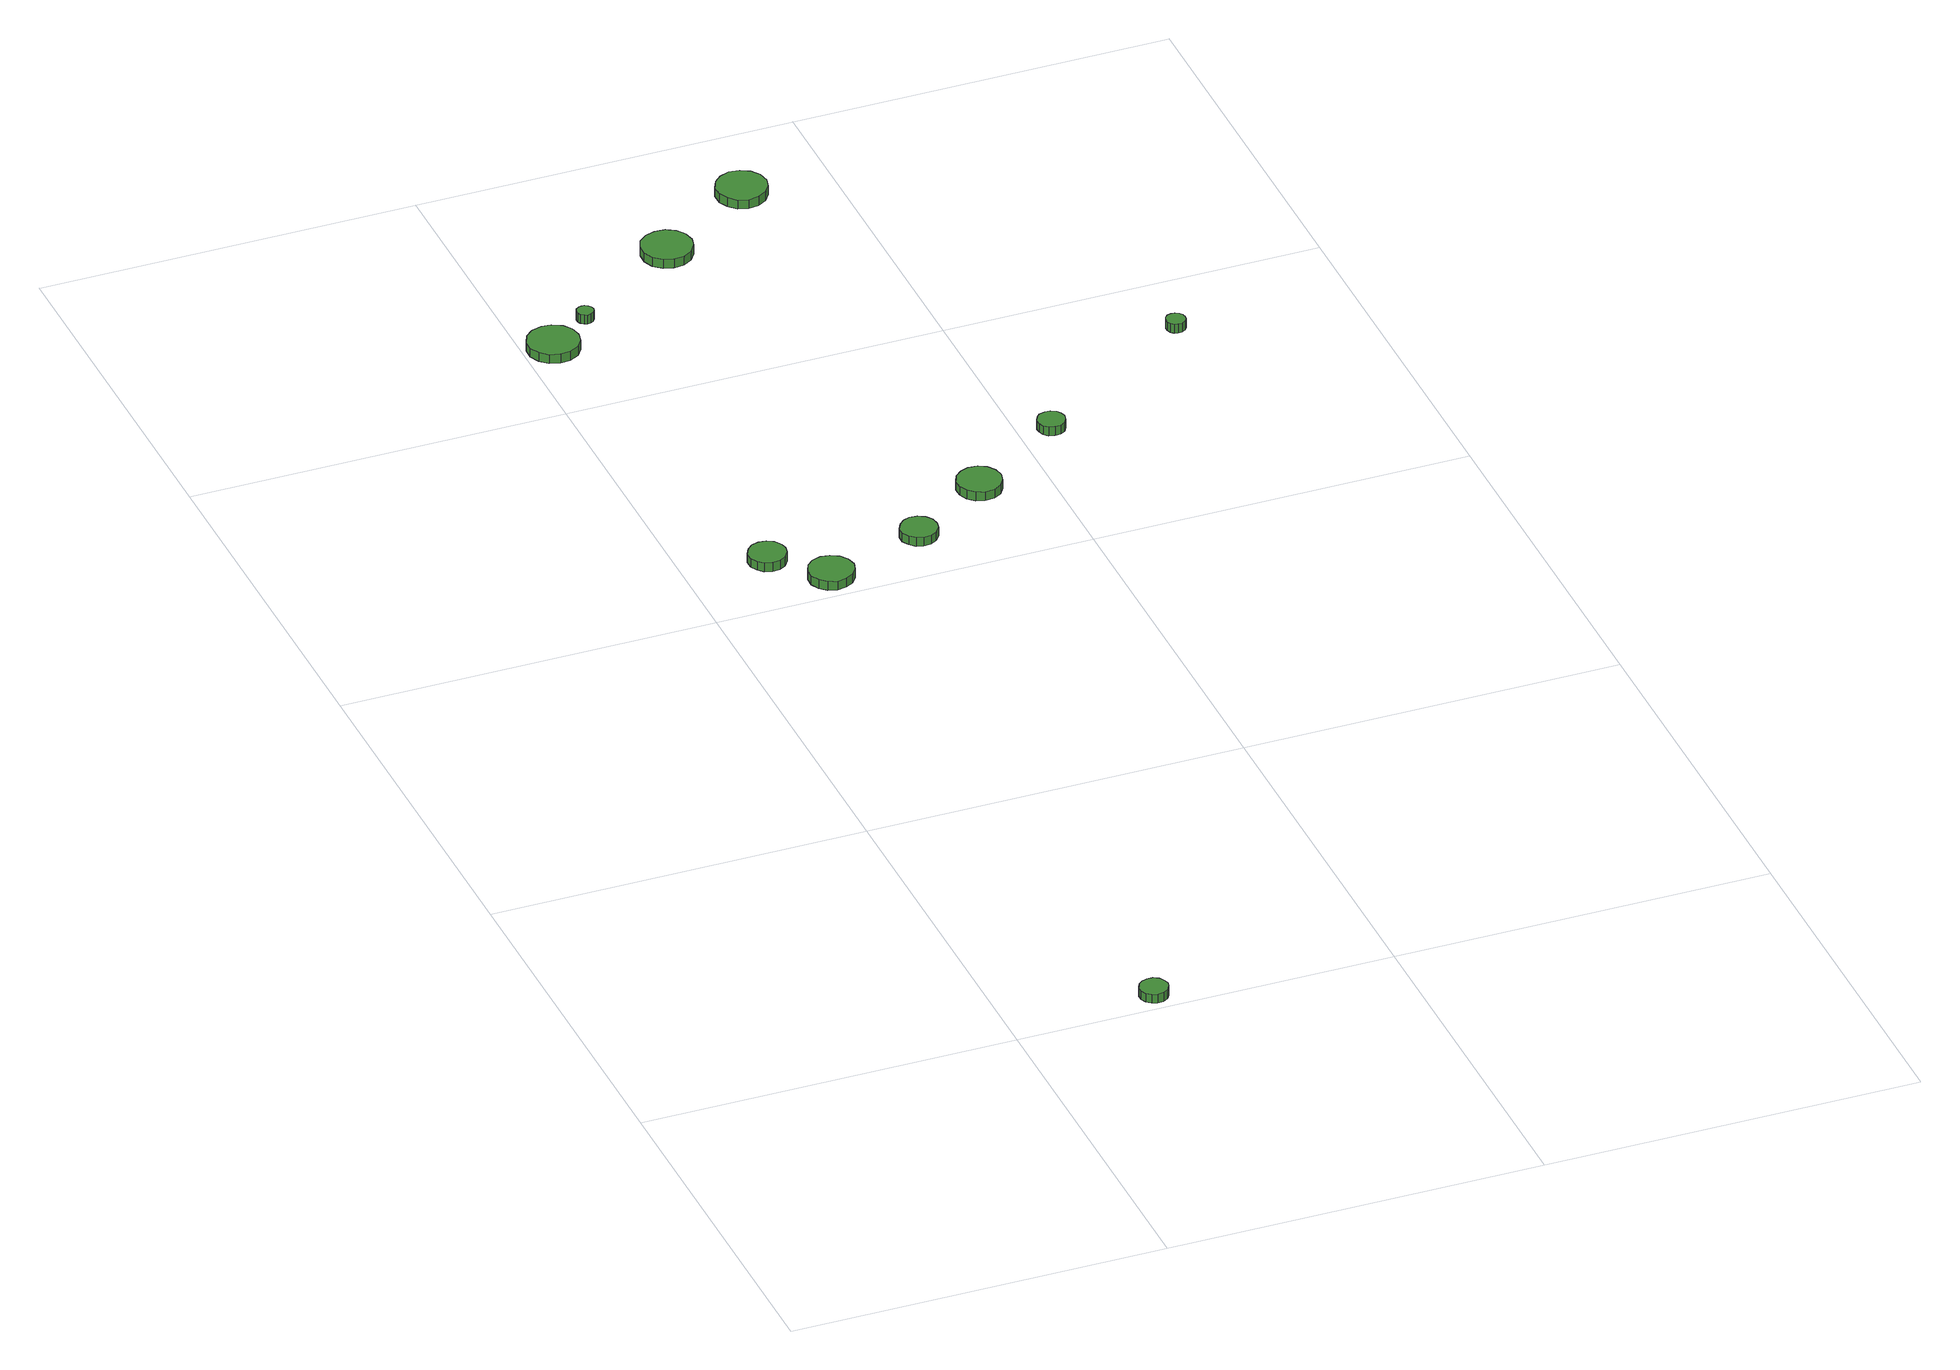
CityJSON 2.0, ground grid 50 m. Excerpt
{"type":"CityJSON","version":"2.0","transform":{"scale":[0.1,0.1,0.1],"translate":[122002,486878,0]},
"CityObjects":{
"tree1":{"type":"SolitaryVegetationObject","attributes":{"function":"something"},"geometry":[{"type":"MultiSurface","lod":"1","boundaries":[[[0,1,2,3,4,5,6,7,8,9,10,11,12,13,14]],[[15,16,17,18,19,20,21,22,23,24,25,26,27,28,29]],[[0,29,28,1]],[[1,28,27,2]],[[2,27,26,3]],[[3,26,25,4]],[[4,25,24,5]],[[5,24,23,6]],[[6,23,22,7]],[[7,22,21,8]],[[8,21,20,9]],[[9,20,19,10]],[[10,19,18,11]],[[11,18,17,12]],[[12,17,16,13]],[[13,16,15,14]],[[14,15,29,0]]]}]},
"tree2":{"type":"SolitaryVegetationObject","attributes":{"function":"something"},"geometry":[{"type":"MultiSurface","lod":"1","boundaries":[[[30,31,32,33,34,35,36,37,38,39,40,41,42,43,44]],[[45,46,47,48,49,50,51,52,53,54,55,56,57,58,59]],[[30,59,58,31]],[[31,58,57,32]],[[32,57,56,33]],[[33,56,55,34]],[[34,55,54,35]],[[35,54,53,36]],[[36,53,52,37]],[[37,52,51,38]],[[38,51,50,39]],[[39,50,49,40]],[[40,49,48,41]],[[41,48,47,42]],[[42,47,46,43]],[[43,46,45,44]],[[44,45,59,30]]]}]},
"tree3":{"type":"SolitaryVegetationObject","attributes":{"function":"something"},"geometry":[{"type":"MultiSurface","lod":"1","boundaries":[[[60,61,62,63,64,65,66,67,68,69,70,71,72,73,74]],[[75,76,77,78,79,80,81,82,83,84,85,86,87,88,89]],[[60,89,88,61]],[[61,88,87,62]],[[62,87,86,63]],[[63,86,85,64]],[[64,85,84,65]],[[65,84,83,66]],[[66,83,82,67]],[[67,82,81,68]],[[68,81,80,69]],[[69,80,79,70]],[[70,79,78,71]],[[71,78,77,72]],[[72,77,76,73]],[[73,76,75,74]],[[74,75,89,60]]]}]},
"tree4":{"type":"SolitaryVegetationObject","attributes":{"function":"something"},"geometry":[{"type":"MultiSurface","lod":"1","boundaries":[[[90,91,92,93,94,95,96,97,98,99,100,101,102,103,104]],[[105,106,107,108,109,110,111,112,113,114,115,116,117,118,119]],[[90,119,118,91]],[[91,118,117,92]],[[92,117,116,93]],[[93,116,115,94]],[[94,115,114,95]],[[95,114,113,96]],[[96,113,112,97]],[[97,112,111,98]],[[98,111,110,99]],[[99,110,109,100]],[[100,109,108,101]],[[101,108,107,102]],[[102,107,106,103]],[[103,106,105,104]],[[104,105,119,90]]]}]},
"tree5":{"type":"SolitaryVegetationObject","attributes":{"function":"something"},"geometry":[{"type":"MultiSurface","lod":"1","boundaries":[[[120,121,122,123,124,125,126,127,128,129,130,131,132,133,134]],[[135,136,137,138,139,140,141,142,143,144,145,146,147,148,149]],[[120,149,148,121]],[[121,148,147,122]],[[122,147,146,123]],[[123,146,145,124]],[[124,145,144,125]],[[125,144,143,126]],[[126,143,142,127]],[[127,142,141,128]],[[128,141,140,129]],[[129,140,139,130]],[[130,139,138,131]],[[131,138,137,132]],[[132,137,136,133]],[[133,136,135,134]],[[134,135,149,120]]]}]},
"tree6":{"type":"SolitaryVegetationObject","attributes":{"function":"something"},"geometry":[{"type":"MultiSurface","lod":"1","boundaries":[[[150,151,152,153,154,155,156,157,158,159,160,161,162,163,164]],[[165,166,167,168,169,170,171,172,173,174,175,176,177,178,179]],[[150,179,178,151]],[[151,178,177,152]],[[152,177,176,153]],[[153,176,175,154]],[[154,175,174,155]],[[155,174,173,156]],[[156,173,172,157]],[[157,172,171,158]],[[158,171,170,159]],[[159,170,169,160]],[[160,169,168,161]],[[161,168,167,162]],[[162,167,166,163]],[[163,166,165,164]],[[164,165,179,150]]]}]},
"tree7":{"type":"SolitaryVegetationObject","attributes":{"function":"something"},"geometry":[{"type":"MultiSurface","lod":"1","boundaries":[[[180,181,182,183,184,185,186,187,188,189,190,191,192,193,194]],[[195,196,197,198,199,200,201,202,203,204,205,206,207,208,209]],[[180,209,208,181]],[[181,208,207,182]],[[182,207,206,183]],[[183,206,205,184]],[[184,205,204,185]],[[185,204,203,186]],[[186,203,202,187]],[[187,202,201,188]],[[188,201,200,189]],[[189,200,199,190]],[[190,199,198,191]],[[191,198,197,192]],[[192,197,196,193]],[[193,196,195,194]],[[194,195,209,180]]]}]},
"tree8":{"type":"SolitaryVegetationObject","attributes":{"function":"something"},"geometry":[{"type":"MultiSurface","lod":"1","boundaries":[[[210,211,212,213,214,215,216,217,218,219,220,221,222,223,224]],[[225,226,227,228,229,230,231,232,233,234,235,236,237,238,239]],[[210,239,238,211]],[[211,238,237,212]],[[212,237,236,213]],[[213,236,235,214]],[[214,235,234,215]],[[215,234,233,216]],[[216,233,232,217]],[[217,232,231,218]],[[218,231,230,219]],[[219,230,229,220]],[[220,229,228,221]],[[221,228,227,222]],[[222,227,226,223]],[[223,226,225,224]],[[224,225,239,210]]]}]},
"tree9":{"type":"SolitaryVegetationObject","attributes":{"function":"something"},"geometry":[{"type":"MultiSurface","lod":"1","boundaries":[[[240,241,242,243,244,245,246,247,248,249,250,251,252,253,254]],[[255,256,257,258,259,260,261,262,263,264,265,266,267,268,269]],[[240,269,268,241]],[[241,268,267,242]],[[242,267,266,243]],[[243,266,265,244]],[[244,265,264,245]],[[245,264,263,246]],[[246,263,262,247]],[[247,262,261,248]],[[248,261,260,249]],[[249,260,259,250]],[[250,259,258,251]],[[251,258,257,252]],[[252,257,256,253]],[[253,256,255,254]],[[254,255,269,240]]]}]},
"tree10":{"type":"SolitaryVegetationObject","attributes":{"function":"something"},"geometry":[{"type":"MultiSurface","lod":"1","boundaries":[[[270,271,272,273,274,275,276,277,278,279,280,281,282,283,284]],[[285,286,287,288,289,290,291,292,293,294,295,296,297,298,299]],[[270,299,298,271]],[[271,298,297,272]],[[272,297,296,273]],[[273,296,295,274]],[[274,295,294,275]],[[275,294,293,276]],[[276,293,292,277]],[[277,292,291,278]],[[278,291,290,279]],[[279,290,289,280]],[[280,289,288,281]],[[281,288,287,282]],[[282,287,286,283]],[[283,286,285,284]],[[284,285,299,270]]]}]},
"tree11":{"type":"SolitaryVegetationObject","attributes":{"function":"something"},"geometry":[{"type":"MultiSurface","lod":"1","boundaries":[[[300,301,302,303,304,305,306,307,308,309,310,311,312,313,314]],[[315,316,317,318,319,320,321,322,323,324,325,326,327,328,329]],[[300,329,328,301]],[[301,328,327,302]],[[302,327,326,303]],[[303,326,325,304]],[[304,325,324,305]],[[305,324,323,306]],[[306,323,322,307]],[[307,322,321,308]],[[308,321,320,309]],[[309,320,319,310]],[[310,319,318,311]],[[311,318,317,312]],[[312,317,316,313]],[[313,316,315,314]],[[314,315,329,300]]]}]}
},
"vertices":[
[208,19,22],[206,26,22],[202,33,22],[195,37,22],[187,37,22],[180,35,22],[174,30,22],[171,23,22],[171,15,22],[174,8,22],[180,3,22],[187,0,22],[195,1,22],[202,5,22],[206,11,22],[206,11,9],[202,5,9],[195,1,9],[187,0,9],[180,3,9],[174,8,9],[171,15,9],[171,23,9],[174,30,9],[180,35,9],[187,37,9],[195,37,9],[202,33,9],[206,26,9],[208,19,9],
[131,1098,19],[129,1107,19],[123,1116,19],[114,1121,19],[104,1122,19],[94,1119,19],[87,1112,19],[82,1103,19],[82,1092,19],[87,1083,19],[94,1076,19],[104,1073,19],[114,1074,19],[123,1079,19],[129,1088,19],[129,1088,6],[123,1079,6],[114,1074,6],[104,1073,6],[94,1076,6],[87,1083,6],[82,1092,6],[82,1103,6],[87,1112,6],[94,1119,6],[104,1122,6],[114,1121,6],[123,1116,6],[129,1107,6],[131,1098,6],
[195,1031,21],[192,1043,21],[185,1053,21],[174,1059,21],[162,1061,21],[150,1057,21],[141,1049,21],[136,1038,21],[136,1025,21],[141,1014,21],[150,1006,21],[162,1002,21],[174,1004,21],[185,1010,21],[192,1020,21],[192,1020,8],[185,1010,8],[174,1004,8],[162,1002,8],[150,1006,8],[141,1014,8],[136,1025,8],[136,1038,8],[141,1049,8],[150,1057,8],[162,1061,8],[174,1059,8],[185,1053,8],[192,1043,8],[195,1031,8],
[73,1641,14],[70,1655,14],[62,1666,14],[49,1673,14],[36,1674,14],[22,1670,14],[12,1661,14],[6,1648,14],[6,1634,14],[12,1621,14],[22,1612,14],[36,1608,14],[49,1609,14],[62,1616,14],[70,1627,14],[70,1627,1],[62,1616,1],[49,1609,1],[36,1608,1],[22,1612,1],[12,1621,1],[6,1634,1],[6,1648,1],[12,1661,1],[22,1670,1],[36,1674,1],[49,1673,1],[62,1666,1],[70,1655,1],[73,1641,1],
[111,1687,14],[110,1692,14],[107,1695,14],[103,1698,14],[99,1698,14],[95,1697,14],[91,1694,14],[89,1690,14],[89,1685,14],[91,1681,14],[95,1678,14],[99,1676,14],[103,1677,14],[107,1679,14],[110,1683,14],[110,1683,1],[107,1679,1],[103,1677,1],[99,1676,1],[95,1678,1],[91,1681,1],[89,1685,1],[89,1690,1],[91,1694,1],[95,1697,1],[99,1698,1],[103,1698,1],[107,1695,1],[110,1692,1],[111,1687,1],
[323,1076,22],[321,1086,22],[315,1094,22],[306,1099,22],[296,1100,22],[287,1097,22],[280,1090,22],[275,1081,22],[275,1071,22],[280,1062,22],[287,1055,22],[296,1052,22],[306,1053,22],[315,1058,22],[321,1066,22],[321,1066,9],[315,1058,9],[306,1053,9],[296,1052,9],[287,1055,9],[280,1062,9],[275,1071,9],[275,1081,9],[280,1090,9],[287,1097,9],[296,1100,9],[306,1099,9],[315,1094,9],[321,1086,9],[323,1076,9],
[438,1150,20],[435,1162,20],[428,1172,20],[418,1178,20],[405,1179,20],[394,1175,20],[385,1167,20],[380,1156,20],[380,1144,20],[385,1133,20],[394,1125,20],[405,1121,20],[418,1122,20],[428,1128,20],[435,1138,20],[435,1138,7],[428,1128,7],[418,1122,7],[405,1121,7],[394,1125,7],[385,1133,7],[380,1144,7],[380,1156,7],[385,1167,7],[394,1175,7],[405,1179,7],[418,1178,7],[428,1172,7],[435,1162,7],[438,1150,7],
[280,1783,16],[277,1797,16],[269,1808,16],[257,1815,16],[243,1816,16],[230,1812,16],[219,1803,16],[214,1790,16],[214,1776,16],[219,1763,16],[230,1754,16],[243,1750,16],[257,1751,16],[269,1758,16],[277,1770,16],[277,1770,3],[269,1758,3],[257,1751,3],[243,1750,3],[230,1754,3],[219,1763,3],[214,1776,3],[214,1790,3],[219,1803,3],[230,1812,3],[243,1816,3],[257,1815,3],[269,1808,3],[277,1797,3],[280,1783,3],
[559,1242,20],[557,1249,20],[553,1255,20],[546,1259,20],[539,1259,20],[531,1257,20],[526,1252,20],[523,1245,20],[523,1238,20],[526,1231,20],[531,1226,20],[539,1224,20],[546,1224,20],[553,1228,20],[557,1234,20],[557,1234,7],[553,1228,7],[546,1224,7],[539,1224,7],[531,1226,7],[526,1231,7],[523,1238,7],[523,1245,7],[526,1252,7],[531,1257,7],[539,1259,7],[546,1259,7],[553,1255,7],[557,1249,7],[559,1242,7],
[415,1873,15],[412,1887,15],[404,1898,15],[392,1905,15],[378,1907,15],[365,1902,15],[355,1893,15],[349,1880,15],[349,1866,15],[355,1854,15],[365,1844,15],[378,1840,15],[392,1842,15],[404,1849,15],[412,1860,15],[412,1860,2],[404,1849,2],[392,1842,2],[378,1840,2],[365,1844,2],[355,1854,2],[349,1866,2],[349,1880,2],[355,1893,2],[365,1902,2],[378,1907,2],[392,1905,2],[404,1898,2],[412,1887,2],[415,1873,2],
[779,1394,19],[778,1399,19],[775,1403,19],[770,1406,19],[765,1406,19],[760,1405,19],[756,1401,19],[754,1396,19],[754,1391,19],[756,1386,19],[760,1382,19],[765,1381,19],[770,1381,19],[775,1384,19],[778,1388,19],[778,1388,6],[775,1384,6],[770,1381,6],[765,1381,6],[760,1382,6],[756,1386,6],[754,1391,6],[754,1396,6],[756,1401,6],[760,1405,6],[765,1406,6],[770,1406,6],[775,1403,6],[778,1399,6],[779,1394,6]
]}
